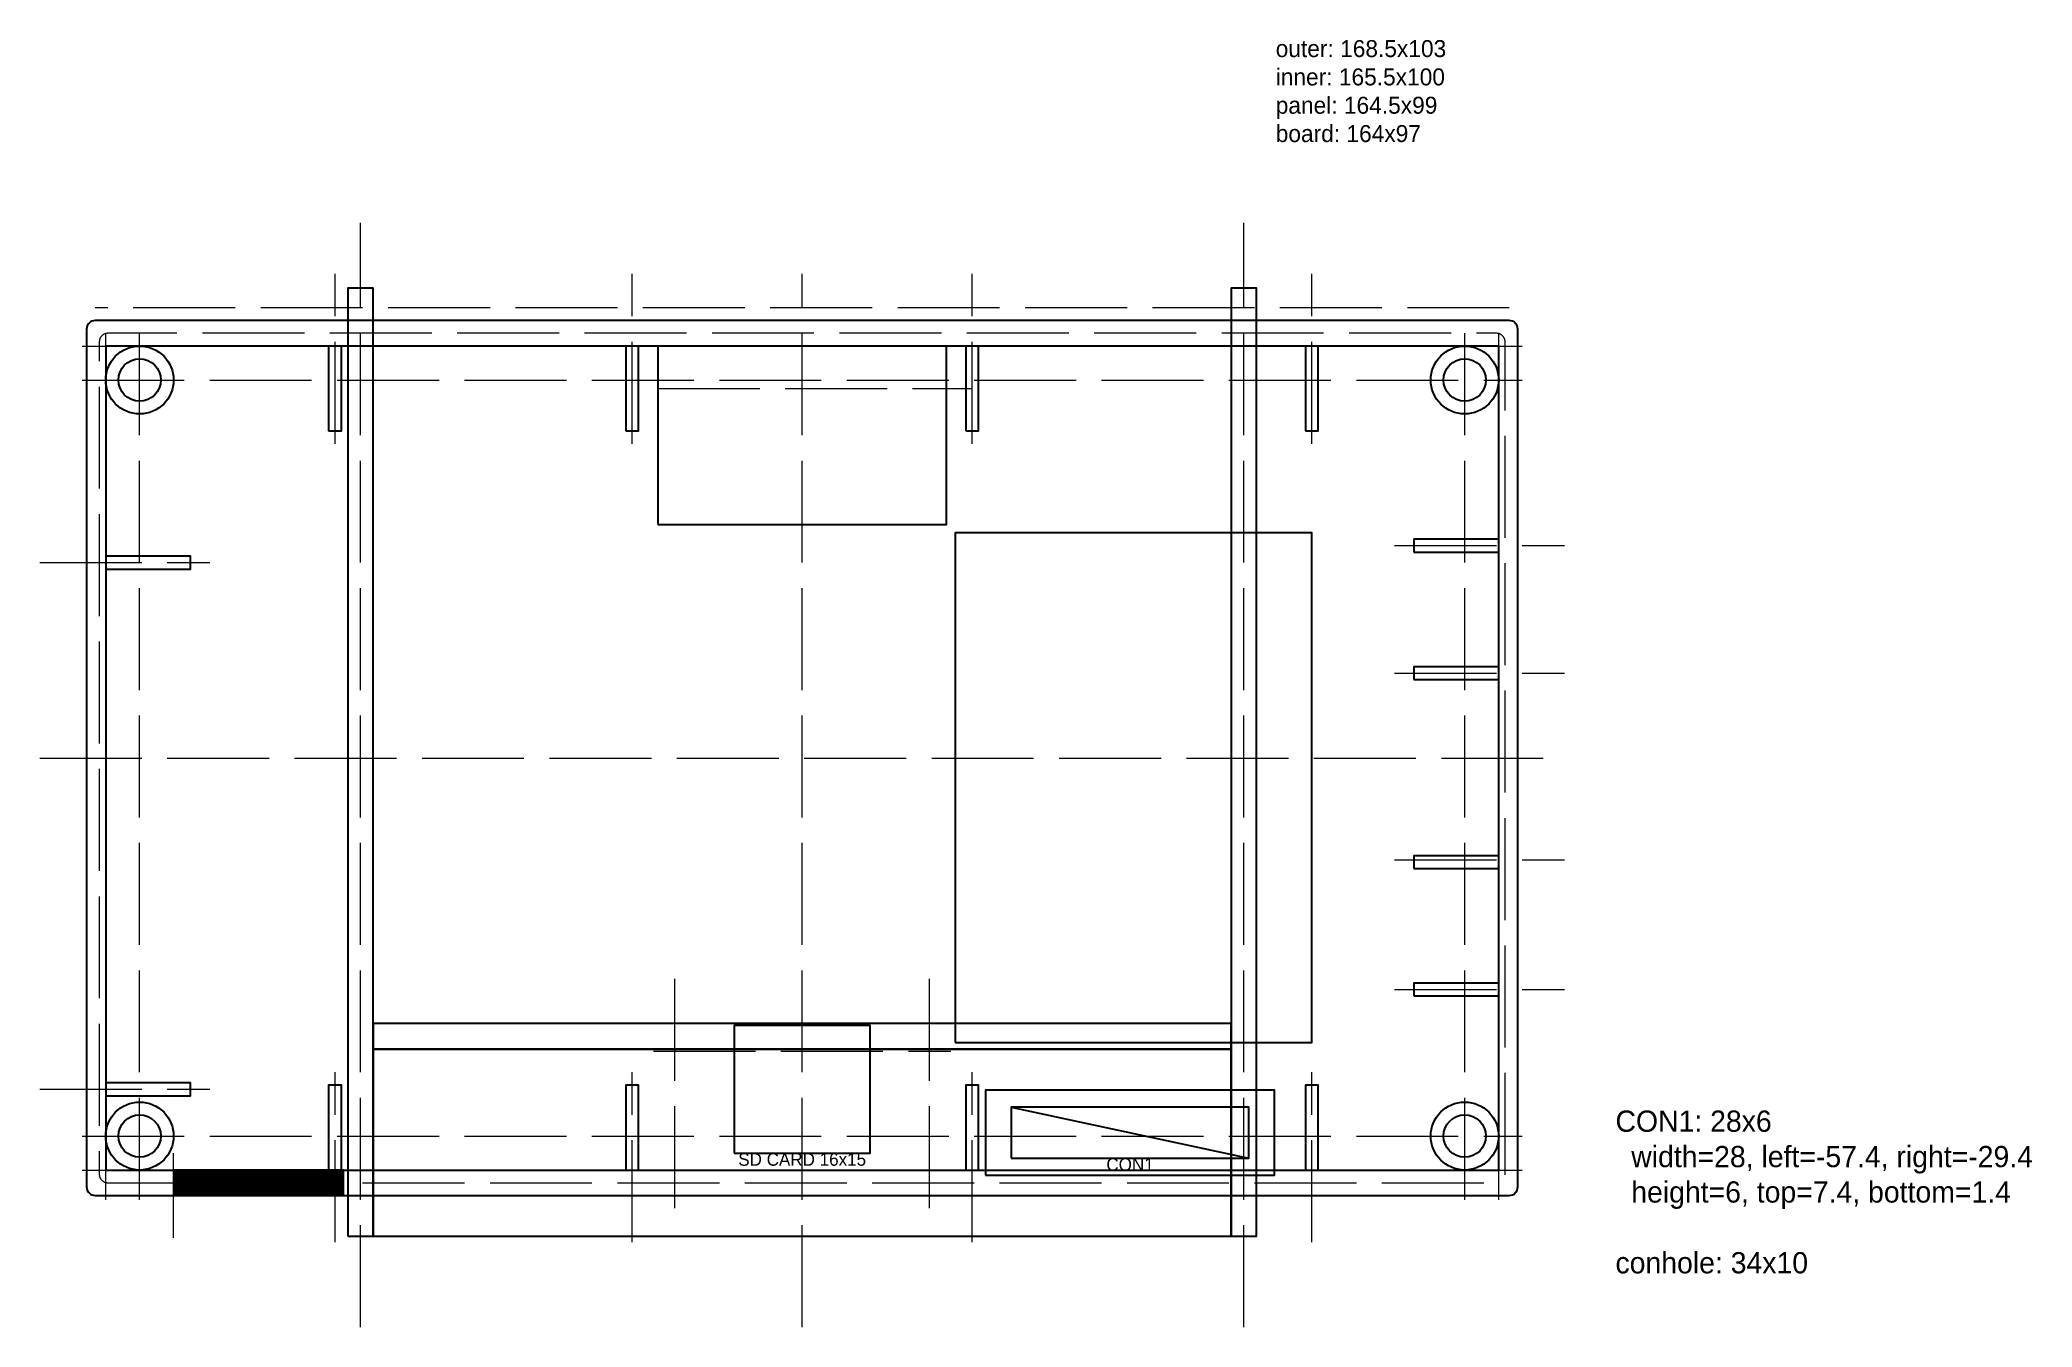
# Model space of a CAD drawing. Header units: millimetres. Extents: x -6 to 229, y -16 to 136.
import ezdxf

# ---------------------------------------------------------------- set-up
doc = ezdxf.new("R2010")
doc.units = ezdxf.units.MM
doc.linetypes.add('ACAD_ISO02W100', pattern=[15, 12, -3])
doc.layers.get('0').update_dxf_attribs({"lineweight": 25, "true_color": 0x000000})
for name, color, linetype, lineweight, true_color in [('dimensions', 134, 'Continuous', 18, 0x008080), ('frames', 94, 'Continuous', 25, 0x008000), ('guidelines', 252, 'ACAD_ISO02W100', 18, 0xa0a0a4), ('holes', 14, 'Continuous', 25, 0x800000), ('internals', 54, 'Continuous', 25, 0x808000)]:
    doc.layers.add(name, color=color, linetype=linetype, lineweight=lineweight, true_color=true_color)
doc.styles.add('textstyle0', font='')
doc.styles.add('textstyle1', font='')
doc.styles.add('textstyle2', font='')
doc.styles.add('textstyle3', font='')
doc.styles.get('textstyle0').set_extended_font_data('BIZ UDPゴシック')
doc.styles.get('textstyle1').set_extended_font_data('BIZ UDPゴシック')
doc.styles.get('textstyle2').set_extended_font_data('BIZ UDPゴシック')
doc.styles.get('textstyle3').set_extended_font_data('BIZ UDPゴシック')

msp = doc.modelspace()

# ---------------------------------------------------------------- hatches: boundary and pattern name
at = {"layer": 'internals'}
h = msp.add_hatch(dxfattribs=at)
h.set_pattern_fill('ANSI31', color=256, scale=0.2, angle=90, style=0)
h.set_pattern_definition([(45, (0, 0), (-0.08838835, 0.08838835), [])])
h.paths.add_polyline_path([(10.25, 0), (30.25, 0), (30.25, 3), (10.25, 3)])

# ---------------------------------------------------------------- linework, layer by layer
at = {"flags": 128}
msp.add_lwpolyline([(1, 0), (167.5, 0, 0.414214), (168.5, 1), (168.5, 102, 0.414214), (167.5, 103), (1, 103, 0.414214), (0, 102), (0, 1, 0.414214), (1, 0)], format="xyb", dxfattribs=at)
at = {"layer": 'frames', "flags": 128}
for points in [[(30.75, -4.77), (33.75, -4.77), (33.75, 106.81), (30.75, 106.81)], [(134.75, -4.77), (137.75, -4.77), (137.75, 106.81), (134.75, 106.81)], [(33.75, 17.23), (134.75, 17.23), (134.75, 20.23), (33.75, 20.23)], [(33.75, -4.77), (134.75, -4.77), (134.75, 17.23), (33.75, 17.23)]]:
    msp.add_lwpolyline(points, close=True, dxfattribs=at)
at = {"layer": 'guidelines'}
for p, q in [((32.25, -15.5), (32.25, 114.5)), ((136.25, -15.5), (136.25, 114.5)), ((29.25, 88.5), (29.25, 108.5)), ((64.25, 88.5), (64.25, 108.5)), ((84.25, -15.5), (84.25, 108.5)), ((104.25, 88.5), (104.25, 108.5)), ((144.25, 88.5), (144.25, 108.5)), ((167.5, 104.5), (1, 104.5)), ((2.25, -0.5), (2.25, 103.5)), ((6.25, -0.5), (6.25, 103.5)), ((162.25, -0.5), (162.25, 103.5)), ((166.25, -0.5), (166.25, 103.5)), ((-0.5, 100), (169, 100)), ((-0.5, 96), (169, 96)), ((67.25, 95), (104.25, 95)), ((154, 76.5), (174, 76.5)), ((-5.5, 74.5), (14.5, 74.5)), ((154, 61.5), (174, 61.5)), ((-5.5, 51.5), (174, 51.5)), ((154, 39.5), (174, 39.5)), ((69.25, -1.5), (69.25, 28.5)), ((99.25, -1.5), (99.25, 28.5)), ((154, 24.25), (174, 24.25)), ((66.75, 17), (101.75, 17)), ((29.25, -5.5), (29.25, 14.5)), ((64.25, -5.5), (64.25, 14.5)), ((104.25, -5.5), (104.25, 14.5)), ((144.25, -5.5), (144.25, 14.5)), ((-5.5, 12.5), (14.5, 12.5)), ((-0.5, 7), (169, 7)), ((10.25, -5), (10.25, 5)), ((-0.5, 3), (169, 3))]:
    msp.add_line(p, q, dxfattribs=at)
at = {"layer": 'guidelines', "flags": 128}
msp.add_lwpolyline([(2.5, 1.5), (166, 1.5, 0.414214), (167, 2.5), (167, 100.5, 0.414214), (166, 101.5), (2.5, 101.5, 0.414214), (1.5, 100.5), (1.5, 2.5, 0.414214), (2.5, 1.5)], format="xyb", dxfattribs=at)
at = {"layer": 'holes', "flags": 128}
msp.add_lwpolyline([(105.85, 2.4), (139.85, 2.4), (139.85, 12.4), (105.85, 12.4)], close=True, dxfattribs=at)
at = {"layer": 'internals'}
msp.add_line((108.85, 10.4), (136.85, 4.4), dxfattribs=at)
at = {"layer": 'internals', "flags": 128}
for points in [[(2.25, 3), (166.25, 3), (166.25, 100), (2.25, 100)], [(28.5, 90), (30, 90), (30, 100), (28.5, 100)], [(63.5, 90), (65, 90), (65, 100), (63.5, 100)], [(67.25, 79), (101.25, 79), (101.25, 100), (67.25, 100)], [(103.5, 90), (105, 90), (105, 100), (103.5, 100)], [(143.5, 90), (145, 90), (145, 100), (143.5, 100)], [(102.25, 18), (144.25, 18), (144.25, 78), (102.25, 78)], [(2.25, 73.75), (12.25, 73.75), (12.25, 75.25), (2.25, 75.25)], [(156.25, 75.75), (166.25, 75.75), (166.25, 77.25), (156.25, 77.25)], [(156.25, 60.75), (166.25, 60.75), (166.25, 62.25), (156.25, 62.25)], [(156.25, 38.5), (166.25, 38.5), (166.25, 40), (156.25, 40)], [(156.25, 23.5), (166.25, 23.5), (166.25, 25), (156.25, 25)], [(76.25, 5), (92.25, 5), (92.25, 20), (76.25, 20)], [(2.25, 11.75), (12.25, 11.75), (12.25, 13.25), (2.25, 13.25)], [(28.5, 3), (30, 3), (30, 13), (28.5, 13)], [(63.5, 3), (65, 3), (65, 13), (63.5, 13)], [(103.5, 3), (105, 3), (105, 13), (103.5, 13)], [(143.5, 3), (145, 3), (145, 13), (143.5, 13)], [(108.85, 4.4), (136.85, 4.4), (136.85, 10.4), (108.85, 10.4)], [(10.25, 0), (30.25, 0), (30.25, 3), (10.25, 3)]]:
    msp.add_lwpolyline(points, close=True, dxfattribs=at)
at = {"layer": 'internals'}
for centre, radius in [((6.25, 96), 4), ((162.25, 96), 4), ((6.25, 96), 2.5), ((162.25, 96), 2.5), ((6.25, 7), 4), ((6.25, 7), 2.5), ((162.25, 7), 4), ((162.25, 7), 2.5)]:
    msp.add_circle(centre, radius, dxfattribs=at)

# ---------------------------------------------------------------- texts
at = {"layer": 'dimensions', "char_height": 3}
for s, insert, attachment_point, style in [('\\H2;outer: 168.5x103\\Pinner: 165.5x100\\Ppanel: 164.5x99\\Pboard: 164x97', (140, 130), 4, 'textstyle2'), ('\\H2.50001;CON1: 28x6\\P  width=28, left=-57.4, right=-29.4\\P  height=6, top=7.4, bottom=1.4\\P\\Pconhole: 34x10', (180, 10), 1, 'textstyle1')]:
    msp.add_mtext(s, dxfattribs=dict(at, insert=insert, attachment_point=attachment_point, style=style))
at = {"layer": 'internals', "char_height": 3, "attachment_point": 2}
for s, insert, style in [('\\H1.5;SD CARD 16x15', (84.25, 5), 'textstyle0'), ('\\H1.5;CON1', (122.85, 4.4), 'textstyle3')]:
    msp.add_mtext(s, dxfattribs=dict(at, insert=insert, style=style))

doc.saveas('drawing.dxf')
